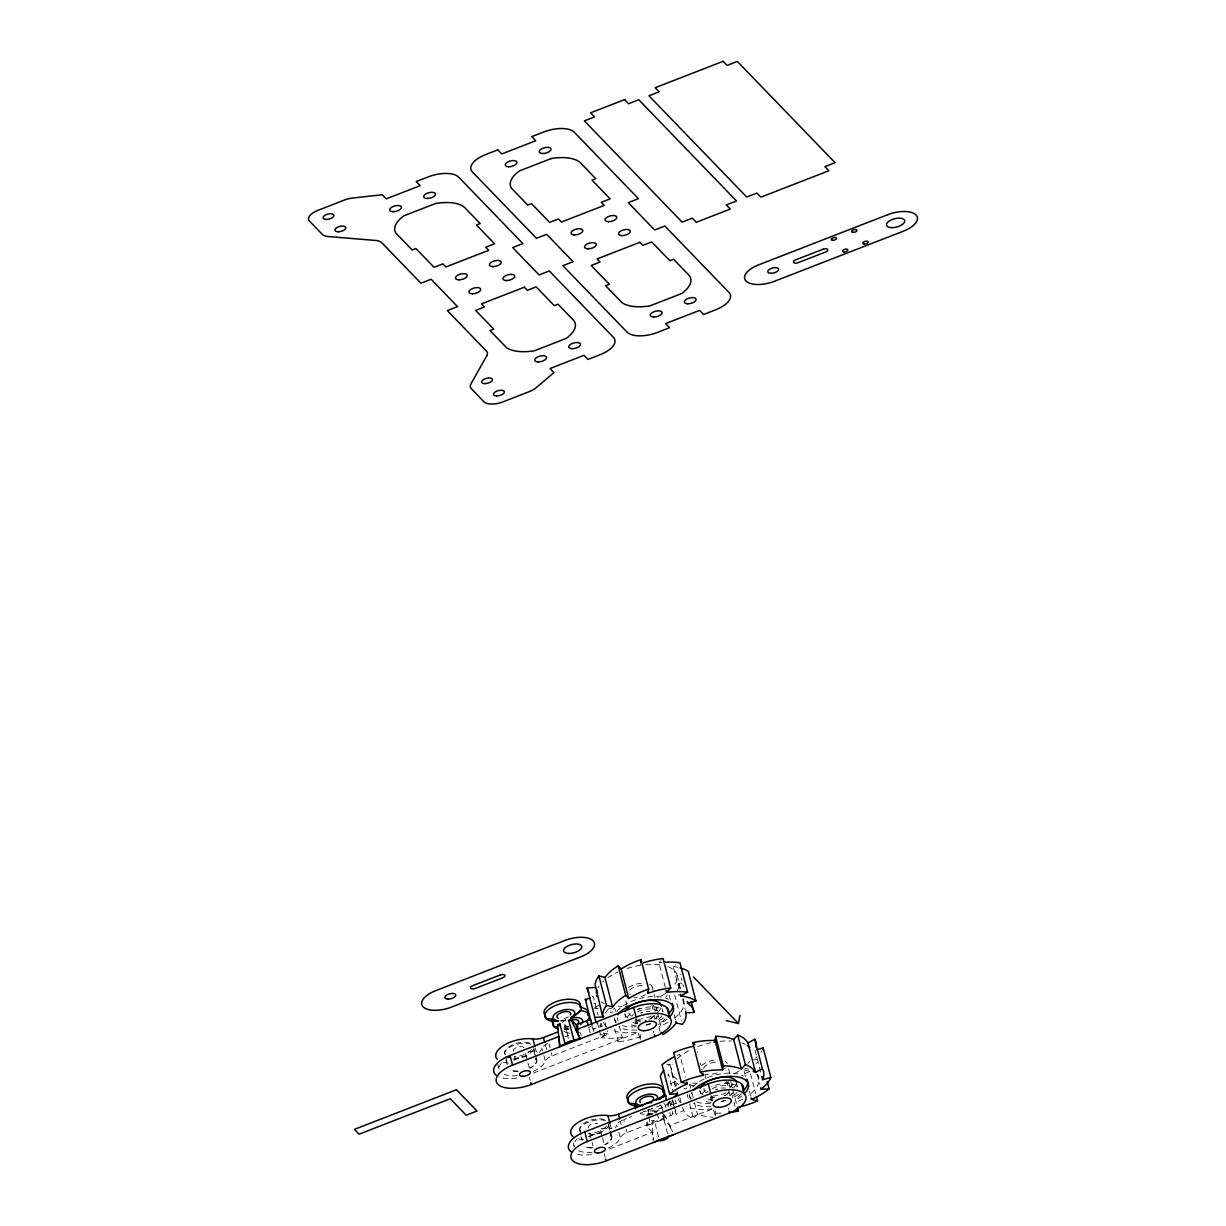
<?xml version="1.0" encoding="UTF-8"?>
<svg xmlns="http://www.w3.org/2000/svg" width="1226" height="1226" viewBox="0 0 1226 1226"><rect width="100%" height="100%" fill="white"/><g stroke="black" fill="none" stroke-linecap="round" stroke-linejoin="round"><path stroke-width="0.75" stroke-dasharray="5 3.75" d="M715.708 1115.921L715.233 1109.729M640.432 1039.341L640.033 1033.334M608.249 1148.042A23.953 10.942 -14.5 0 0 620.279 1137.82A11.218 5.134 -14.5 0 1 627.053 1132.533L670.561 1115.614A3.739 1.716 -14.5 0 0 672.875 1113.683L673.365 1111.062M668.001 1075.585L668.492 1073.915L672.737 1090.312M666.791 1064.459L669.948 1064.291L666.515 1067.417M681.687 983.175L678.53 983.344L678.484 986.286A46.849 21.409 -14.5 0 1 677.319 990.608M665.994 996.585L667.25 995.114M694.054 1086.006L689.886 1084.688L685.763 1088.964A46.849 21.409 -14.5 0 1 684.062 1088.305M682.392 1107.43L685.058 1113.147A46.849 21.409 -14.5 0 0 693.38 1118.464L697.517 1114.189L701.686 1115.507A46.849 21.409 -14.5 0 0 713.072 1117.223M665.289 987.39L658.929 962.808L661.029 960.663M614.793 1028.905L618.134 1041.809L622.302 1037.548L619.345 1026.07M755.431 1058.145L757.009 1056.689M670.147 1084.091L675.603 1081.209L677.426 1083.646A46.849 21.409 -14.5 0 0 678.438 1084.719M675.051 1110.664A46.849 21.409 -14.5 0 0 676.4 1114.327L683.234 1110.71M595.008 1007.374L600.495 1004.492M679.051 989.305L673.12 966.349L675.863 964.923M599.361 1030.223L601.261 1037.594L608.111 1033.993L607.268 1030.714M676.844 1055.571L679.679 1054.207L685.625 1077.148M648.692 1125.039L661.075 1120.242M659.128 1110.358L646.179 1115.384M560.834 1020.906A40.994 35.309 -44 0 0 564.067 1020.43L567.592 1019.021M564.481 1029.549L567.96 1028.032M565.14 1036.66L568.42 1035.388M588.066 1027.74L591.346 1026.468M533.295 1071.417A23.953 10.942 -14.5 0 0 545.309 1061.18A11.218 5.134 -14.5 0 1 552.098 1055.908L604.51 1035.526L603.882 1033.12M533.433 1073.057L636.861 1032.859M626.44 1118.587L623.727 1119.645L624.77 1123.675M629.153 1117.53L631.88 1116.472M640.033 1113.3L642.761 1112.258M648.202 1110.143L653.642 1108.028M656.354 1106.971L661.795 1104.856M646.73 1116.12L656.845 1112.181M658.607 1137.054L654.362 1120.671L652.017 1121.591L653.473 1139.521M667.511 1133.606L663.266 1117.223L665.503 1116.35L672.599 1131.751M609.629 1148.885L652.416 1132.257L653.121 1140.839M662.484 1115.767L664.737 1120.671L669.503 1125.606L712.658 1108.84M676.124 1103.415L667.955 1105.653A46.833 21.409 -14.5 0 1 670.27 1101.362M600.28 1023.388L601.123 1026.668L592.94 1028.875A46.849 21.409 -14.5 0 0 594.273 1029.748M716.122 1113.193L721.823 1113.116M640.876 1036.614L634.915 1038.453A46.849 21.409 -14.5 0 1 618.134 1041.824M662.132 962.517L658.929 962.808M608.74 1008.569L611.483 1008.339M753.576 1059.816L756.733 1059.647M622.302 1037.548L616.356 1038.07A46.833 21.409 -14.5 0 1 601.261 1037.594M677.871 967.253L673.12 966.349M603.376 1033.104L608.111 1033.993M599.943 1034.468L604.51 1035.526M743.845 1069.9L749.898 1071.371L755.614 1093.5M567.377 1033.411L568.22 1038.33M566.933 1033.15L563.96 1031.265M592.081 996.018L593.43 996.968L598.15 1015.189M599.713 1025.518L601.123 1026.668M661.55 1112.243L665.503 1116.35M652.416 1132.257L647.65 1127.322L647.19 1121.713M669.503 1125.606L672.967 1133.13M656.845 1113.852L659.971 1120.641M579.852 1032.215L581.323 1035.403M755.032 1050.192L761.392 1074.773M680.185 973.888L680.338 974.547M677.104 975.36L681.074 990.7M674.515 1108.748L672.323 1100.258M757.392 1074.574L759.936 1084.397M744.274 1071.539L745.546 1076.459M749.347 1091.201L750.619 1096.121M736.244 1082.052L737.899 1088.443A18.697 8.551 -14.5 0 0 711.632 1086.696M728.566 1068.949L729.93 1074.237M730.773 1081.516L736.964 1105.469M728.596 1081.7L730.298 1088.259M731.57 1093.163L732.841 1098.082M734.113 1103.002L734.956 1106.281M726.742 1081.102L728.642 1088.458M728.704 1090.282L729.945 1095.109M728.29 1108.074L728.596 1109.285M681.242 978.026L681.917 980.631M682.805 984.095L683.48 986.7M711.632 1095.845L712.536 1099.324M711.203 1097.147L712.03 1100.366M705.134 1075.263L706.084 1078.941M710.268 1097.009L711.218 1100.687M713.593 1109.913L715.034 1115.445M697.349 1051.755L697.579 1052.628M700.261 1063.034L700.72 1064.781M701.839 1069.118L702.054 1069.976M683.143 998.715L683.893 1001.642M678.53 983.344L680.231 989.888M682.775 999.726L685.319 1009.565M699.939 1091.002L700.766 1094.19M674.714 994.914L681.38 1020.722M669.12 995.052L670.392 999.956M674.193 1014.714L675.465 1019.634M689.886 1084.688L690.728 1087.968M692 1092.887L693.272 1097.806M694.544 1102.726L697.517 1114.189M689.594 1095.829L690.422 1099.048A29.93 13.685 -14.5 0 1 692.046 1092.197M687.188 1094.496L688.138 1098.189M689.564 1103.722L693.38 1118.464M662.117 1008.615L662.944 1011.818A18.697 8.551 -14.5 0 0 636.984 1009.933M652.247 987.037L653.611 992.324M654.056 994.087L654.975 997.612M675.603 1081.209L676.875 1086.129M679.848 1097.592L681.12 1102.511M655.971 1006.852L656.921 1010.53M657.397 1012.385L661.688 1028.966M669.948 1064.291L675.878 1087.232M675.204 1086.588L671.465 1072.106M653.427 1005.366L654.99 1011.435M656.125 1015.772L657.013 1019.25M659.036 1027.051L660.155 1031.388M651.864 1004.768L653.764 1012.14M654.163 1015.266L654.99 1018.484M640.355 963.728L640.784 965.368M675.235 1099.937L676.185 1103.615M672.599 1099.569L674.024 1105.101M674.499 1106.94L676.415 1114.311M672.507 1100.243L673.764 1105.07M653.397 1031.081L653.872 1032.89M669.748 1101.607L671.005 1106.434M672.246 1111.262L672.875 1113.683M667.45 1103.538L668.277 1106.756M669.733 1112.396L670.561 1115.614M661.611 1106.419L663.864 1115.139M636.217 1018.591L637.489 1023.511M635.834 1018.898L637.076 1023.741M634.961 1020.43L635.911 1024.124M638.302 1033.334L639.727 1038.866M625.827 1001.029L626.731 1004.554M624.984 1014.362L625.796 1017.565M647.742 1109.898L649.136 1115.292M615.529 1011.327L614.686 1008.048L610.502 1012.324A46.849 21.409 -14.5 0 0 613.153 1011.986M617.214 1017.887L618.073 1021.151M614.64 1019.22L615.467 1022.453A29.93 13.685 -14.5 0 1 615.866 1017.856M605.154 1022.515L606.426 1027.434M601.384 1023.449L602.211 1026.668M626.225 1129.315L627.053 1132.533M597.445 1022.836L598.886 1028.369M620.31 1121.422L621.138 1124.64M592.434 1026.652L593.675 1031.48M622.501 1120.166A11.218 5.134 -14.5 0 0 616.939 1124.932L617.352 1126.541M618.808 1132.18L620.279 1137.82M589.078 1028.691L590.12 1032.721M610.241 1124.472L611.268 1128.502A11.218 5.134 -14.5 0 0 613 1128.656M608.54 1123.859L609.966 1129.376M610.441 1131.23L611.866 1136.747M608.54 1126.28L609.475 1129.866M609.935 1131.659L611.33 1137.038M600.556 1130.341L601.981 1135.889M602.472 1137.728L604.372 1145.115M604.157 1153.666L605.092 1157.298M564.818 1024.936L566.489 1031.372M589.66 1132.993L591.56 1140.379M592.051 1142.234L593.001 1145.927M579.729 1129.56L582.503 1140.318M580.909 1136.533L581.86 1140.211M548.972 1043.832L550.014 1047.847M551.256 1052.69L552.098 1055.908M573.262 1142.847L574.212 1146.525A23.953 10.942 -14.5 0 1 577.124 1138.785M545.355 1044.797L546.597 1049.625M547.547 1043.541A11.218 5.134 -14.5 0 0 541.984 1048.307L542.612 1050.713M543.854 1055.555L545.309 1061.18M535.272 1047.847L536.314 1051.862A11.218 5.134 -14.5 0 0 539.333 1052.015M533.571 1047.234L535.011 1052.751M535.486 1054.59L536.911 1060.122M533.586 1049.655L536.375 1060.413M525.586 1053.686L527.502 1061.072M527.977 1062.927L529.417 1068.459M529.417 1077.286L530.199 1080.305M514.705 1056.383L515.656 1060.076M505.694 1056.521L507.549 1063.693M505.955 1059.908L507.38 1065.425M497.817 1064.383L499.258 1069.9A23.953 10.942 -14.5 0 1 501.265 1063.157M758.02 1075.049L758.863 1078.282M646.761 1122.648L647.052 1126.357M649.136 1116.855L649.765 1124.61M736.918 1092.397A18.697 8.551 -14.5 0 1 732.137 1096.841M725.118 1100.197A18.697 8.551 -14.5 0 1 721.302 1101.331M711.233 1102.373A18.697 8.551 -14.5 0 1 703.264 1099.983M702.176 1094.098A18.697 8.551 -14.5 0 1 706.682 1089.424M728.642 1092.703A9.731 4.444 -14.5 0 1 724.735 1095.783M714.053 1097.714A9.731 4.444 -14.5 0 1 711.034 1096.488M715.524 1089.669A9.731 4.444 -14.5 0 1 717.317 1088.979M721.195 1088.106A9.731 4.444 -14.5 0 1 725.44 1088.106M733.102 1092.504A14.543 6.651 -14.5 0 1 729.378 1095.967M712.72 1100.243A14.543 6.651 -14.5 0 1 706.528 1098.052M706.774 1092.78A14.543 6.651 -14.5 0 1 708.276 1091.217M712.291 1088.611A14.543 6.651 -14.5 0 1 733.363 1088.274M668.829 1101.837A3.739 1.716 -14.5 0 1 668.093 1102.327M592.158 1152.317A23.953 10.942 -14.5 0 1 578.12 1150.57M601.077 1128.487A23.953 10.942 -14.5 0 1 611.268 1128.502M616.939 1124.932A23.953 10.942 -14.5 0 1 615.299 1127.751M583.407 1139.582A23.953 10.942 -14.5 0 1 577.185 1138.617M611.36 1135.552A14.957 6.835 -14.5 0 1 605.016 1144.747M591.468 1147.919A14.957 6.835 -14.5 0 1 584.94 1146.509M588.526 1136.517A14.957 6.835 -14.5 0 1 600.357 1132.855M608.602 1124.533A14.957 6.835 -14.5 0 1 588.128 1135.046M579.484 1131.016A14.957 6.835 -14.5 0 1 588.725 1121.959A14.957 6.835 -14.5 0 1 605.629 1120.855M652.615 1108.12A7.157 3.264 -14.5 0 1 651.496 1108.672M649.029 1109.499A7.157 3.264 -14.5 0 1 648.355 1109.653M725.394 1068.03A14.543 6.651 -14.5 0 1 724.612 1068.781M717.011 1072.903A14.543 6.651 -14.5 0 1 704.827 1074.344M701.548 1065.501A14.543 6.651 -14.5 0 1 717.425 1059.77M725.133 1061.118A14.543 6.651 -14.5 0 1 727.202 1063.662M703.693 1068.336A9.731 4.444 -14.5 0 1 718.773 1062.329M606.487 1126.25A14.375 6.574 -14.5 0 1 588.036 1133.437M580.618 1131.2A14.375 6.574 -14.5 0 1 587.423 1121.361A14.375 6.574 -14.5 0 1 605.583 1120.181M588.403 1127.889A5.609 2.559 -14.5 0 1 591.009 1124.365A5.609 2.559 -14.5 0 1 597.69 1123.537M591.422 1154.478A26.512 12.122 -14.5 0 1 575.209 1153.835M741.332 1093.791A26.512 12.122 -14.5 0 1 735.248 1099.124M728.428 1092.504A9.348 4.276 -14.5 0 1 724.535 1095.676M714.436 1097.546A9.348 4.276 -14.5 0 1 710.988 1095.891M716.444 1089.485A9.348 4.276 -14.5 0 1 717.225 1089.209M610.441 1135.399A14.375 6.574 -14.5 0 1 604.74 1144.716M593.093 1147.751A14.375 6.574 -14.5 0 1 585.461 1146.417M588.909 1136.824A14.375 6.574 -14.5 0 1 600.28 1133.299M663.634 1114.695A7.157 3.264 -14.5 0 1 663.266 1117.223M654.362 1120.671A7.157 3.264 -14.5 0 1 651.496 1120.227M659.94 1104.948A7.157 3.264 -14.5 0 1 658.301 1110.358A7.157 3.264 -14.5 0 1 648.202 1110.741M663.802 1103.461A11.218 5.134 -14.5 0 1 663.557 1109.515M652.523 1113.806A11.218 5.134 -14.5 0 1 643.865 1111.154M669.84 1101.776A18.697 8.551 -14.5 0 1 643.451 1111.17M671.986 1100.412A18.697 8.551 -14.5 0 1 669.488 1106.358M652.952 1113.928A18.697 8.551 -14.5 0 1 640.279 1113.591M660.967 1120.074A3.341 1.532 -14.5 0 1 663.664 1119.767M647.267 1125.729A3.341 1.532 -14.5 0 1 648.508 1124.916M736.228 1083.799A18.697 8.551 -14.5 0 1 733.93 1087.677M726.206 1092.749A18.697 8.551 -14.5 0 1 710.743 1096.029M702.59 1094.266A18.697 8.551 -14.5 0 1 699.969 1089.255M732.274 1083.707A14.543 6.651 -14.5 0 1 729.623 1088.167M706.038 1092.55A14.543 6.651 -14.5 0 1 704.23 1087.922M728.075 1082.052A46.849 21.409 -14.5 0 1 725.317 1082.543M749.898 1071.386A46.833 21.409 -14.5 0 1 742.236 1074.436M757.959 1062.114A46.849 21.409 -14.5 0 1 755.936 1063.478M761.836 1050.759A46.833 21.409 -14.5 0 1 760.886 1052.245M741.853 1095.983A29.93 13.685 -14.5 0 1 734.803 1100.366M711.141 1106.68A29.93 13.685 -14.5 0 1 693.686 1103.369M749.684 1061.226A41.531 18.988 -14.5 0 1 748.09 1063.34M739.063 1070.942A41.531 18.988 -14.5 0 1 732.857 1074.42M697.563 1083.156A41.531 18.988 -14.5 0 1 690.407 1082.91M677.196 1079.171A41.531 18.988 -14.5 0 1 673.166 1063.938M677.365 1058.712A41.531 18.988 -14.5 0 1 690.682 1049.686M697.809 1046.59A41.531 18.988 -14.5 0 1 713.961 1042.161M720.076 1041.318A41.531 18.988 -14.5 0 1 731.447 1041.058M741.684 1042.897A41.531 18.988 -14.5 0 1 745.301 1044.368M756.58 1073.945A41.531 18.988 -14.5 0 1 748.243 1095.584M742.818 1099.032A41.531 18.988 -14.5 0 1 734.389 1103.063M712.26 1108.84A41.531 18.988 -14.5 0 1 686.131 1106.542M680.553 1102.71A41.531 18.988 -14.5 0 1 678.269 1098.389M744.626 1068.168A41.531 18.988 -14.5 0 1 748.473 1069.164M738.404 1094.619A29.93 13.685 -14.5 0 1 733.96 1097.132M725.731 1100.488A29.93 13.685 -14.5 0 1 718.068 1102.465M710.298 1103.461A29.93 13.685 -14.5 0 1 695.954 1101.76M691.418 1098.956A29.93 13.685 -14.5 0 1 689.395 1093.975M692.828 1086.91A29.93 13.685 -14.5 0 1 743.339 1075.922M598.211 1008.6A46.833 21.409 -14.5 0 1 593.629 1008.094M595.744 1003.604A46.849 21.409 -14.5 0 1 593.66 1003.083M640.355 1008.278A46.833 21.409 -14.5 0 1 637.75 1009.35M667.159 1019.143A29.93 13.685 -14.5 0 1 658.239 1024.492M636.631 1030.024A29.93 13.685 -14.5 0 1 618.732 1026.744M667.94 966.686A41.531 18.988 -14.5 0 1 672.89 986.976M665.733 993.213A41.531 18.988 -14.5 0 1 657.642 997.918M622.118 1006.531A41.531 18.988 -14.5 0 1 618.425 1006.485M604.387 1003.634A41.531 18.988 -14.5 0 1 601.077 1001.795M597.813 988.033A41.531 18.988 -14.5 0 1 599.07 985.98M602.763 981.735A41.531 18.988 -14.5 0 1 603.912 980.708M607.881 977.628A41.531 18.988 -14.5 0 1 617.751 972.08M627.099 968.479A41.531 18.988 -14.5 0 1 640.095 965.352M645.872 964.617A41.531 18.988 -14.5 0 1 662.055 965.107M682.913 999.098A41.531 18.988 -14.5 0 1 672.538 1019.496M667.864 1022.392A41.531 18.988 -14.5 0 1 658.975 1026.622M636.401 1032.323A41.531 18.988 -14.5 0 1 611.176 1029.917M606.134 1026.652A41.531 18.988 -14.5 0 1 603.299 1021.764M605.184 1013.289A41.531 18.988 -14.5 0 1 609.567 1008.017M678.315 994.669A41.531 18.988 -14.5 0 1 679.327 995.328M663.664 1017.841A29.93 13.685 -14.5 0 1 659.036 1020.492M650.791 1023.848A29.93 13.685 -14.5 0 1 643.42 1025.764M635.804 1026.79A29.93 13.685 -14.5 0 1 621.107 1025.181M616.356 1022.223A29.93 13.685 -14.5 0 1 614.425 1017.503M616.801 1011.573A29.93 13.685 -14.5 0 1 641.397 998.163A29.93 13.685 -14.5 0 1 668.354 999.282M649.412 984.11A14.543 6.651 -14.5 0 1 651.619 989.872M645.581 994.807A14.543 6.651 -14.5 0 1 633.781 997.872M628.478 987.451A14.543 6.651 -14.5 0 1 643.834 983.114M653.611 1016.17A9.731 4.444 -14.5 0 1 649.719 1019.189M640.631 1021.227A9.731 4.444 -14.5 0 1 635.972 1019.756M640.386 1013.12A9.731 4.444 -14.5 0 1 642.347 1012.354M646.378 1011.45A9.731 4.444 -14.5 0 1 650.117 1011.419M630.21 994.623A9.731 4.444 -14.5 0 1 629.704 994.332M629.674 990.133A9.731 4.444 -14.5 0 1 645.458 986.133M531.532 1049.625A14.375 6.574 -14.5 0 1 514.43 1056.781M505.664 1054.575A14.375 6.574 -14.5 0 1 513.633 1044.245A14.375 6.574 -14.5 0 1 531.762 1044.429M513.464 1051.31A5.609 2.559 -14.5 0 1 517.403 1047.203A5.609 2.559 -14.5 0 1 524.084 1047.908M665.396 1018.791A26.512 12.122 -14.5 0 1 658.577 1023.909M516.682 1078.083A26.512 12.122 -14.5 0 1 498.844 1076.842M653.458 1015.864A9.348 4.276 -14.5 0 1 649.581 1019.036M640.263 1020.997A9.348 4.276 -14.5 0 1 636.018 1019.266M641.489 1012.86A9.348 4.276 -14.5 0 1 642.255 1012.569M535.471 1058.774A14.375 6.574 -14.5 0 1 529.785 1068.091M518.138 1071.126A14.375 6.574 -14.5 0 1 510.506 1069.792M513.955 1060.183A14.375 6.574 -14.5 0 1 526.705 1056.567M568.466 1016.768A7.157 3.264 -14.5 0 1 560.788 1018.791M564.067 1020.4A11.218 5.134 -14.5 0 1 560.772 1020.844M568.22 1026.775A7.157 3.264 -14.5 0 1 564.083 1027.618M661.948 1015.772A18.697 8.551 -14.5 0 1 657.182 1020.201M650.163 1023.572A18.697 8.551 -14.5 0 1 646.332 1024.706M636.263 1025.748A18.697 8.551 -14.5 0 1 628.31 1023.358M627.222 1017.473A18.697 8.551 -14.5 0 1 631.712 1012.799M660.967 1008.109A18.697 8.551 -14.5 0 1 658.975 1011.052M651.236 1016.124A18.697 8.551 -14.5 0 1 635.788 1019.404M627.62 1017.641A18.697 8.551 -14.5 0 1 624.999 1012.63M657.32 1007.082A14.543 6.651 -14.5 0 1 654.669 1011.542M631.068 1015.925A14.543 6.651 -14.5 0 1 628.953 1012.722M517.203 1075.692A23.953 10.942 -14.5 0 1 504.3 1074.436M528.008 1051.663A23.953 10.942 -14.5 0 1 536.314 1051.862M541.984 1048.307A23.953 10.942 -14.5 0 1 538.505 1053.088M508.453 1062.957A23.953 10.942 -14.5 0 1 502.231 1061.992M536.406 1058.927A14.957 6.835 -14.5 0 1 530.061 1068.107M517.924 1071.263A14.957 6.835 -14.5 0 1 509.97 1069.884M513.556 1059.877A14.957 6.835 -14.5 0 1 526.843 1056.107M533.325 1049.379A14.957 6.835 -14.5 0 1 513.173 1058.421M504.53 1054.375A14.957 6.835 -14.5 0 1 514.43 1045.088A14.957 6.835 -14.5 0 1 531.456 1044.613M569.983 1033.273A7.157 3.264 -14.5 0 1 568.695 1028.17M566.749 1026.085A18.697 8.551 -14.5 0 1 564.19 1026.269M568.879 1029.135A18.697 8.551 -14.5 0 1 563.791 1029.518M568.864 1028.89A11.218 5.134 -14.5 0 1 564.144 1028.537M562.397 1022.407A11.218 5.134 -14.5 0 1 565.845 1020.001A41.776 35.968 -44 0 1 561.094 1020.921M568.68 1026.852A7.157 3.264 -14.5 0 1 567.025 1021.718M658.132 1015.879A14.543 6.651 -14.5 0 1 654.423 1019.327M637.765 1023.618A14.543 6.651 -14.5 0 1 632.432 1022.116M631.804 1016.155A14.543 6.651 -14.5 0 1 633.26 1014.638M637.336 1011.986A14.543 6.651 -14.5 0 1 658.408 1011.634"/><path stroke-width="1.5" d="M715.034 1040.399L709.348 1040.491A46.849 21.409 -14.5 0 0 692.767 1042.59L700.383 1072.091A46.849 21.409 -14.5 0 1 716.965 1069.992L722.666 1069.9L715.034 1040.399L715.647 1036.322A46.833 21.409 -14.5 0 1 729.47 1038.1L733.638 1039.418L737.776 1035.142A46.833 21.409 -14.5 0 1 746.098 1040.46L747.921 1042.897L755.553 1072.398L762.373 1068.781L754.741 1039.28L747.921 1042.897M722.666 1069.9L723.279 1065.823L715.647 1036.322M640.585 962.364L641.029 959.636L648.661 989.137L647.987 993.229L653.964 991.39A46.833 21.409 -14.5 0 1 670.745 988.033L663.113 958.533A46.833 21.409 -14.5 0 0 646.332 961.904L643.558 962.732M726.359 1020.691L738.435 1023.511L739.952 1015.404M576.557 1028.43L576.986 1026.208M677.15 1092.151L677.442 1094.021L674.147 1096.902M767.2 1081.516L769.1 1088.903L761.208 1089.316L764.641 1086.19A46.833 21.409 -14.5 0 0 770.847 1077.439M595.07 987.512L587.193 987.911L594.825 1017.396L602.702 1017.013L595.131 984.555A46.849 21.409 -14.5 0 1 598.901 975.942L604.924 977.444L607.621 974.256A46.849 21.409 -14.5 0 1 618.103 965.843L621.092 968.954L628.708 998.454L633.52 995.665A46.833 21.409 -14.5 0 1 648.661 989.137M602.702 1017.013L602.763 1014.055A46.849 21.409 -14.5 0 1 606.518 1005.427L598.901 975.942M685.748 1011.205L686.116 1015.787A46.849 21.409 -14.5 0 1 682.346 1024.415L676.323 1022.913L673.626 1026.085A46.849 21.409 -14.5 0 1 663.128 1034.499L661.151 1032.43M723.279 1065.808A46.833 21.409 -14.5 0 1 737.102 1067.601L741.27 1068.903L745.408 1064.643L737.776 1035.142M666.132 990.669L666.561 992.294L670.745 988.033M579.561 1011.404L580.817 1010.331A18.697 8.551 -14.5 0 0 569.339 1002.454A18.697 8.551 -14.5 0 0 546.857 1011.189A18.697 8.551 -14.5 0 0 552.711 1021.258L553.937 1021.258M580.174 1011.174L577.783 1012.906M578.795 1012.048L580.802 1010.638A18.697 8.551 -14.5 0 1 586.028 1021.886M579.331 1011.894L577.4 1013.458A41.776 35.968 -44 0 1 570.933 1017.948M661.672 1097.822L664.185 1095.676A18.697 8.551 -14.5 0 1 666.239 1096.059M661.412 1098.036L660.14 1099.063M577.262 1013.32L576.082 1014.254A40.994 35.309 -44 0 1 571.147 1017.672M686.897 1082.068L687.311 1083.707L682.024 1086.251A46.849 21.409 -14.5 0 0 669.672 1094.205L662.055 1064.704A46.849 21.409 -14.5 0 1 674.407 1056.751M751.048 1097.76L751.477 1099.4L756.764 1096.856A46.849 21.409 -14.5 0 0 769.116 1088.903M606.533 1005.427L612.556 1006.944L615.253 1003.757A46.849 21.409 -14.5 0 1 625.735 995.343L618.119 965.843M680.323 994.209L680.752 995.849L687.602 992.248L679.97 962.762A46.833 21.409 -14.5 0 0 664.875 962.287M702.958 1073.455L703.402 1075.187L697.318 1076.643A46.833 21.409 -14.5 0 0 681.258 1082.221L673.626 1052.736M578.549 1029.855L576.297 1024.951L571.01 1019.48L568.772 1020.354L573.983 1040.522A7.157 3.264 -14.5 0 0 565.094 1043.985L559.868 1023.817L557.508 1024.737L559.792 1046.774L558.949 1036.476L510.062 1055.479A26.512 12.122 -14.5 0 0 496.285 1075.371M497.281 1059.264A23.953 10.942 -14.5 0 1 504.897 1044.736A23.953 10.942 -14.5 0 1 532.988 1038.989A11.218 5.134 -14.5 0 0 543.47 1037.548L557.079 1032.261M576.113 1024.859L586.993 1020.63A3.739 1.716 -14.5 0 1 590.763 1020.216L591.407 1020.369M571.01 1019.48L580.205 1038.851L576.051 1029.825L633.581 1007.465A26.512 12.122 -14.5 0 1 668.645 1013.289M559.271 1046.238L579.683 1038.315M669.534 1017.457A26.512 12.122 -14.5 0 1 654.807 1036.522L531.287 1084.52A26.512 12.122 -14.5 0 1 497.848 1084.198A26.512 12.122 -14.5 0 1 512.575 1065.133L636.079 1017.12A26.512 12.122 -14.5 0 1 669.534 1017.457L667.036 1007.803M572.956 1136.533A23.953 10.942 -14.5 0 1 579.162 1121.759A23.953 10.942 -14.5 0 1 607.943 1115.614A11.218 5.134 -14.5 0 0 618.44 1114.173L664.293 1096.351M571.01 1151.75A26.512 12.122 -14.5 0 1 584.802 1131.859L708.306 1083.861A26.512 12.122 -14.5 0 1 743.37 1089.684M744.259 1093.853A26.512 12.122 -14.5 0 1 729.531 1112.901L606.027 1160.915A26.512 12.122 -14.5 0 1 572.573 1160.593A26.512 12.122 -14.5 0 1 587.3 1141.529L710.804 1093.515A26.512 12.122 -14.5 0 1 744.259 1093.853L741.761 1084.182M621.092 968.954L625.888 966.18A46.833 21.409 -14.5 0 1 641.029 959.636M756.672 1049.732L763.2 1047.939L770.832 1077.439L762.664 1079.677L763.568 1076.597A46.833 21.409 -14.5 0 0 762.388 1068.781M591.989 1025.197L585.323 999.374L590.227 998.056M687.296 1001.443L687.755 1003.19L695.924 1000.968L688.292 971.467A46.833 21.409 -14.5 0 0 679.955 967.758M692.506 1046.468L689.686 1047.142A46.833 21.409 -14.5 0 0 673.626 1052.72M738.65 1107.139L741.469 1106.465A46.833 21.409 -14.5 0 0 757.53 1100.871L756.58 1097.193M558.412 1021.12L553.309 1021.335A18.697 8.551 -14.5 0 0 558.305 1028.875M669.687 1094.205L677.58 1093.791M686.162 1012.845L694.039 1012.446L691.188 1001.381M555.608 1021.289L557.416 1021.227A41.776 35.968 -44 0 0 558.458 1021.12M639.466 1106.572L636.095 1106.603L635.267 1103.385M554.842 1021.304L553.815 1021.319M553.677 1019.128L546.045 1018.561L545.218 1015.327M557.753 1026.898L553.937 1026.606L553.11 1023.388M636.524 1103.814L628.907 1103.231L628.064 1100.013A18.697 8.551 -14.5 0 1 644.033 1084.872A18.697 8.551 -14.5 0 1 662.699 1092.09M666.561 992.294L672.507 991.773A46.833 21.409 -14.5 0 1 687.617 992.248M681.258 1082.221L687.311 1083.707M751.477 1099.4L757.53 1100.871M755.553 1072.398L753.729 1069.961A46.833 21.409 -14.5 0 0 745.408 1064.628M680.752 995.849L685.487 996.753A46.833 21.409 -14.5 0 1 695.939 1000.968M692.767 1042.606L694.774 1044.659M700.383 1072.091L703.402 1075.187M736.382 1108.948L738.404 1111.001A46.849 21.409 -14.5 0 1 730.129 1112.442M693.518 976.999L738.435 1023.511M576.051 1029.825L578.427 1032.292M673.656 1134.632L653.259 1142.555M625.75 995.343L628.708 998.454M687.755 1003.19L690.345 1005.32A46.833 21.409 -14.5 0 1 694.054 1012.446M761.821 1076.413L762.664 1079.677M760.794 1087.677L761.208 1089.316M733.638 1039.418L741.27 1068.903M737.439 1107.323L738.404 1111.001M729.072 1111.093L729.531 1112.901M708.306 1083.861L710.804 1093.515M675.894 1021.273L676.323 1022.913M647.573 991.589L647.987 993.229M654.332 1034.698L654.807 1036.522M666.53 1100.136L660.324 1076.167A46.833 21.409 -14.5 0 1 663.802 1070.344M668.155 1136.119L668.476 1137.376A7.157 3.264 -14.5 0 1 659.588 1140.839L659.251 1139.582M633.581 1007.465L636.079 1017.12M604.924 977.444L612.556 1006.944M618.44 1114.173L619.682 1119.016M586.993 1020.63L588.235 1025.472M607.943 1115.614L610.027 1123.66M605.552 1159.106L606.027 1160.915M584.802 1131.859L587.3 1141.529M543.47 1037.548L544.727 1042.376M532.988 1038.989L534.858 1046.238M530.827 1082.711L531.287 1084.52M510.062 1055.479L512.575 1065.133M642.332 1105.852A7.157 3.264 -14.5 0 1 651.849 1102.68M642.072 1105.561A11.218 5.134 -14.5 0 1 636.922 1099.507A11.218 5.134 -14.5 0 1 651.757 1094.159A11.218 5.134 -14.5 0 1 656.339 1100.427M640.478 1102.603A7.157 3.264 -14.5 0 1 646.991 1096.458A7.157 3.264 -14.5 0 1 652.722 1100.35M658.776 1099.14A41.776 35.968 -44 0 0 660.078 1098.082L663.527 1095.308A18.697 8.551 -14.5 0 0 652.355 1087.125A18.697 8.551 -14.5 0 0 629.612 1095.967A18.697 8.551 -14.5 0 0 636.033 1106.005L640.141 1105.898A41.776 35.968 -44 0 0 640.662 1105.821M635.528 1107.768A18.697 8.551 -14.5 0 1 634.823 1104.948M635.635 1108.932A18.697 8.551 -14.5 0 1 636.095 1106.603M700.261 1088.32A18.697 8.551 -14.5 0 1 719.156 1077.562A18.697 8.551 -14.5 0 1 736.244 1082.052M763.216 1047.939A46.833 21.409 -14.5 0 1 762.618 1049.333M754.756 1039.28A46.833 21.409 -14.5 0 1 755.921 1047.096M693.671 1090.129A29.93 13.685 -14.5 0 1 733.148 1076.397A29.93 13.685 -14.5 0 1 745.117 1092.979M713.961 1042.161A41.531 18.988 -14.5 0 1 716.015 1041.824M747.308 1045.548A41.531 18.988 -14.5 0 1 749.776 1047.663M753.132 1071.217A41.531 18.988 -14.5 0 1 754.113 1071.831M746.833 1079.171A29.93 13.685 -14.5 0 1 743.293 1090.772M586.641 1000.247A46.849 21.409 -14.5 0 1 585.308 999.389M597.476 1023.465A46.833 21.409 -14.5 0 1 594.809 1017.396M588.986 992.861A46.833 21.409 -14.5 0 1 587.193 987.911M617.628 1014.791A29.93 13.685 -14.5 0 1 657.764 999.757A29.93 13.685 -14.5 0 1 669.427 1017.12M627.743 1006.24A41.531 18.988 -14.5 0 1 625.873 1006.377M596.74 996.34A41.531 18.988 -14.5 0 1 596.51 995.481M596.357 992.708A41.531 18.988 -14.5 0 1 596.955 989.995M603.453 1017.273A41.531 18.988 -14.5 0 1 603.759 1016.277M672.277 1003.328A29.93 13.685 -14.5 0 1 668.584 1013.902M568.772 1020.354A7.157 3.264 -14.5 0 1 572.833 1023.633M559.209 1025.641A7.157 3.264 -14.5 0 1 559.868 1023.817M558.366 1018.331A7.157 3.264 -14.5 0 1 562.795 1012.078A7.157 3.264 -14.5 0 1 570.442 1014.975M558.489 1020.829A11.218 5.134 -14.5 0 1 555.01 1013.871A11.218 5.134 -14.5 0 1 571.224 1009.78A11.218 5.134 -14.5 0 1 571.132 1017.641M544.788 1014.822A18.697 8.551 -14.5 0 1 561.554 1000.094A18.697 8.551 -14.5 0 1 579.975 1007.113M625.291 1011.68A18.697 8.551 -14.5 0 1 645.091 1000.784A18.697 8.551 -14.5 0 1 661.366 1006.27M508.238 1057.609A23.953 10.942 -14.5 0 1 509.679 1056.827M576.251 1026.024A7.157 3.264 -14.5 0 1 578.044 1026.223M581.047 1007.557A18.697 8.551 -14.5 0 1 587.836 1015.235M553.631 1023.863A18.697 8.551 -14.5 0 1 551.93 1019.771M570.703 1018.208A11.218 5.134 -14.5 0 1 581.247 1018.683A11.218 5.134 -14.5 0 1 580.649 1024.507M571.714 1019.879A7.157 3.264 -14.5 0 1 578.151 1023.296M645.903 1020.584A9.731 4.444 -14.5 0 1 645.228 1020.752M486.829 355.617L470.861 384.075A14.957 6.835 -14.5 0 0 471.228 388.581L483.933 401.745A14.957 6.835 -14.5 0 0 502.813 401.929L529.509 391.554A14.957 6.835 -14.5 0 0 535.9 387.922L553.983 372.627L550.03 368.52L584.02 355.31L587.974 359.417L600.05 354.728A24.122 11.034 -14.5 0 0 613.444 337.38L549.294 270.961L539.103 274.915L512.683 247.56L522.874 243.591L458.723 177.172A24.122 11.034 -14.5 0 0 428.288 176.866L416.212 181.555L420.181 185.662L386.19 198.873L382.236 194.765L352.536 198.045A14.957 6.835 -14.5 0 0 344.537 200.007L317.841 210.382A14.957 6.835 -14.5 0 0 309.534 221.14L322.239 234.304A14.957 6.835 -14.5 0 0 328.399 236.557L375.6 240.449A14.957 6.835 -14.5 0 1 381.776 242.702L420.901 283.221L431.108 279.267L457.528 306.623L447.337 310.592L486.461 351.111A14.957 6.835 -14.5 0 1 486.829 355.617M624.601 99.612L590.61 112.823L594.564 116.93L584.373 120.899L682.146 222.136L692.338 218.182L696.307 222.274L730.298 209.064L726.328 204.957L736.519 201.003L638.761 99.75L628.555 103.72L624.601 99.612M723.171 61.3L655.19 87.72L659.144 91.827L648.952 95.797L746.726 197.034L756.917 193.08L760.886 197.171L828.868 170.751L824.899 166.644L835.09 162.69L737.332 61.438L727.125 65.407L723.171 61.3M497.802 149.848L485.726 154.537A24.122 11.034 -14.5 0 0 472.332 171.885L536.467 238.304L546.673 234.35L573.094 261.705L562.903 265.674L627.038 332.093A24.122 11.034 -14.5 0 0 657.488 332.399L669.549 327.71L665.595 323.603L699.586 310.393L703.54 314.5L715.616 309.81A24.122 11.034 -14.5 0 0 729.01 292.462L664.86 226.028L654.669 229.998L628.248 202.627L638.44 198.673L574.289 132.239A24.122 11.034 -14.5 0 0 543.854 131.948L531.778 136.638L535.747 140.745L501.756 153.955L497.802 149.848M435.674 203.47L404.028 215.761A35.248 16.107 -14.5 0 0 395.86 233.093L412.197 249.997L415.936 248.541L434.05 267.314L442.892 263.881L445.866 266.962L488.699 250.319L485.711 247.223L494.553 243.79L476.439 225.032L480.178 223.576L464.93 207.792A35.018 15.999 -14.5 0 0 435.674 203.47M551.24 158.537L519.594 170.843A35.248 16.107 -14.5 0 0 511.426 188.176L527.762 205.079L531.502 203.623L549.616 222.396L558.458 218.948L561.431 222.044L604.265 205.401L601.276 202.305L610.119 198.873L592.005 180.099L595.744 178.659L580.496 162.859A35.018 15.999 -14.5 0 0 551.24 158.537M524.33 287.221L481.511 303.864L484.485 306.96L475.657 310.393L493.771 329.15L490.032 330.606L506.369 347.51A35.248 16.107 -14.5 0 0 534.413 350.774L566.044 338.468A35.018 15.999 -14.5 0 0 573.262 319.971L558.014 304.186L554.275 305.642L536.16 286.869L527.318 290.301L524.33 287.221M639.895 242.304L597.077 258.947L600.05 262.027L591.223 265.475L609.337 284.233L605.598 285.689L621.934 302.592A35.248 16.107 -14.5 0 0 649.979 305.841L681.61 293.55A35.018 15.999 -14.5 0 0 688.828 275.053L673.58 259.268L669.84 260.709L651.726 241.951L642.884 245.384L639.895 242.304M887.67 214.703L758.496 264.908A22.451 10.252 -14.5 0 0 746.036 281.045A22.451 10.252 -14.5 0 0 774.357 281.321L903.516 231.116A22.451 10.252 -14.5 0 0 915.991 214.979A22.451 10.252 -14.5 0 0 887.67 214.703M822.891 249.292L795.705 259.851A3.739 1.716 -14.5 0 0 793.62 262.548A3.739 1.716 -14.5 0 0 798.341 262.594L825.527 252.02A3.739 1.716 -14.5 0 0 827.611 249.338A3.739 1.716 -14.5 0 0 822.891 249.292M564.757 940.495L435.598 990.7A22.451 10.252 -14.5 0 0 423.139 1006.837A22.451 10.252 -14.5 0 0 451.459 1007.113L580.618 956.908A22.451 10.252 -14.5 0 0 593.077 940.771A22.451 10.252 -14.5 0 0 564.757 940.495M499.993 975.068L472.792 985.643A3.739 1.716 -14.5 0 0 470.723 988.34A3.739 1.716 -14.5 0 0 475.443 988.386L502.629 977.812A3.739 1.716 -14.5 0 0 504.714 975.13A3.739 1.716 -14.5 0 0 499.993 975.068M456.44 1089.73L354.467 1129.361L359.111 1134.173L450.279 1098.741L466.202 1115.231L477.006 1111.017L456.44 1089.73M597.568 1152.992A5.609 2.559 -14.5 0 0 605.337 1148.808A5.609 2.559 -14.5 0 0 596.74 1148.609A5.609 2.559 -14.5 0 0 597.568 1152.992M718.436 1107.323A9.348 4.276 -14.5 0 0 731.324 1100.335A9.348 4.276 -14.5 0 0 716.98 1100.059A9.348 4.276 -14.5 0 0 718.436 1107.323M522.644 1076.351A5.609 2.559 -14.5 0 0 530.368 1072.152A5.609 2.559 -14.5 0 0 521.755 1071.999A5.609 2.559 -14.5 0 0 522.644 1076.351M643.466 1030.698A9.348 4.276 -14.5 0 0 656.37 1023.71A9.348 4.276 -14.5 0 0 642.026 1023.419A9.348 4.276 -14.5 0 0 643.466 1030.698M448.011 999.113A5.609 2.559 -14.5 0 0 455.781 994.945A5.609 2.559 -14.5 0 0 447.199 994.73A5.609 2.559 -14.5 0 0 448.011 999.113M568.818 953.445A9.348 4.276 -14.5 0 0 581.768 946.487A9.348 4.276 -14.5 0 0 567.469 946.15A9.348 4.276 -14.5 0 0 568.818 953.445M843.963 251.943A2.804 1.287 -14.5 0 0 847.856 249.859A2.804 1.287 -14.5 0 0 843.565 249.752A2.804 1.287 -14.5 0 0 843.963 251.943M864.361 244.02A2.804 1.287 -14.5 0 0 868.238 241.936A2.804 1.287 -14.5 0 0 863.947 241.829A2.804 1.287 -14.5 0 0 864.361 244.02M832.73 240.311A2.804 1.287 -14.5 0 0 836.622 238.227A2.804 1.287 -14.5 0 0 832.331 238.135A2.804 1.287 -14.5 0 0 832.73 240.311M853.127 232.388A2.804 1.287 -14.5 0 0 857.005 230.304A2.804 1.287 -14.5 0 0 852.729 230.197A2.804 1.287 -14.5 0 0 853.127 232.388M891.716 227.653A9.348 4.276 -14.5 0 0 904.681 220.695A9.348 4.276 -14.5 0 0 890.382 220.358A9.348 4.276 -14.5 0 0 891.716 227.653M770.909 273.321A5.609 2.559 -14.5 0 0 778.679 269.153A5.609 2.559 -14.5 0 0 770.097 268.938A5.609 2.559 -14.5 0 0 770.909 273.321M538.122 361.9A6.099 2.789 -14.5 0 0 546.566 357.379A6.099 2.789 -14.5 0 0 537.249 357.149A6.099 2.789 -14.5 0 0 538.122 361.9M506.307 280.555A6.099 2.789 -14.5 0 0 514.751 276.019A6.099 2.789 -14.5 0 0 505.434 275.804A6.099 2.789 -14.5 0 0 506.307 280.555M472.332 293.765A6.099 2.789 -14.5 0 0 480.761 289.244A6.099 2.789 -14.5 0 0 471.443 289.014A6.099 2.789 -14.5 0 0 472.332 293.765M572.113 348.69A6.099 2.789 -14.5 0 0 580.557 344.154A6.099 2.789 -14.5 0 0 571.239 343.939A6.099 2.789 -14.5 0 0 572.113 348.69M484.73 383.615A5.609 2.559 -14.5 0 0 492.5 379.447A5.609 2.559 -14.5 0 0 483.933 379.248A5.609 2.559 -14.5 0 0 484.73 383.615M496.622 395.937A5.609 2.559 -14.5 0 0 504.392 391.753A5.609 2.559 -14.5 0 0 495.81 391.554A5.609 2.559 -14.5 0 0 496.622 395.937M393.056 211.684A6.099 2.789 -14.5 0 0 401.5 207.148A6.099 2.789 -14.5 0 0 392.182 206.933A6.099 2.789 -14.5 0 0 393.056 211.684M492.837 266.609A6.099 2.789 -14.5 0 0 501.281 262.073A6.099 2.789 -14.5 0 0 491.963 261.843A6.099 2.789 -14.5 0 0 492.837 266.609M458.846 279.819A6.099 2.789 -14.5 0 0 467.29 275.283A6.099 2.789 -14.5 0 0 457.972 275.068A6.099 2.789 -14.5 0 0 458.846 279.819M427.046 198.474A6.099 2.789 -14.5 0 0 435.491 193.938A6.099 2.789 -14.5 0 0 426.173 193.708A6.099 2.789 -14.5 0 0 427.046 198.474M338.07 231.76A5.609 2.559 -14.5 0 0 345.855 227.576A5.609 2.559 -14.5 0 0 337.273 227.377A5.609 2.559 -14.5 0 0 338.07 231.76M326.177 219.439A5.609 2.559 -14.5 0 0 333.962 215.27A5.609 2.559 -14.5 0 0 325.38 215.071A5.609 2.559 -14.5 0 0 326.177 219.439M687.679 303.772A6.099 2.789 -14.5 0 0 696.123 299.236A6.099 2.789 -14.5 0 0 686.805 299.021A6.099 2.789 -14.5 0 0 687.679 303.772M587.882 248.847A6.099 2.789 -14.5 0 0 596.326 244.311A6.099 2.789 -14.5 0 0 587.009 244.097A6.099 2.789 -14.5 0 0 587.882 248.847M621.873 235.637A6.099 2.789 -14.5 0 0 630.317 231.101A6.099 2.789 -14.5 0 0 621 230.886A6.099 2.789 -14.5 0 0 621.873 235.637M653.688 316.982A6.099 2.789 -14.5 0 0 662.132 312.446A6.099 2.789 -14.5 0 0 652.814 312.232A6.099 2.789 -14.5 0 0 653.688 316.982M542.612 153.541A6.099 2.789 -14.5 0 0 551.041 149.02A6.099 2.789 -14.5 0 0 541.723 148.79A6.099 2.789 -14.5 0 0 542.612 153.541M574.412 234.902A6.099 2.789 -14.5 0 0 582.856 230.365A6.099 2.789 -14.5 0 0 573.538 230.136A6.099 2.789 -14.5 0 0 574.412 234.902M608.403 221.676A6.099 2.789 -14.5 0 0 616.847 217.155A6.099 2.789 -14.5 0 0 607.529 216.925A6.099 2.789 -14.5 0 0 608.403 221.676M508.621 166.767A6.099 2.789 -14.5 0 0 517.065 162.23A6.099 2.789 -14.5 0 0 507.748 162.001A6.099 2.789 -14.5 0 0 508.621 166.767"/></g></svg>
